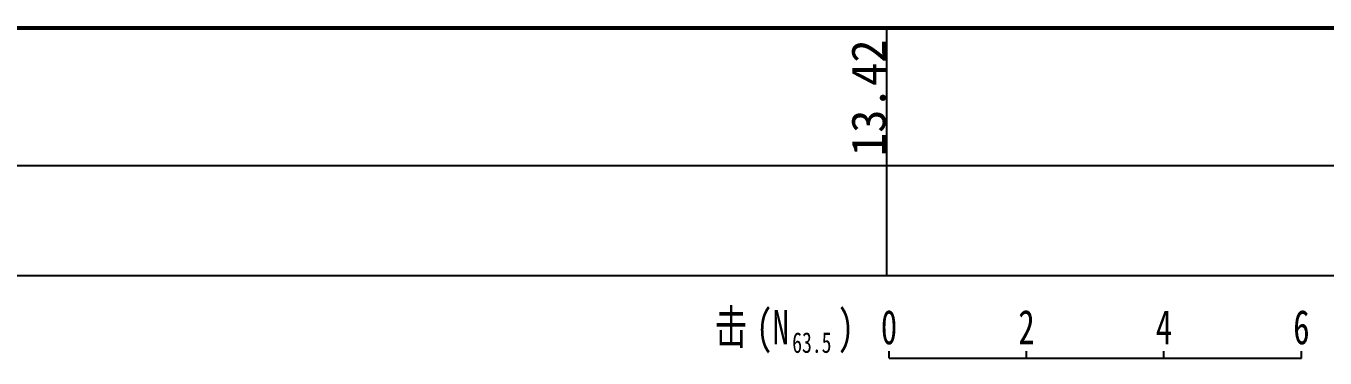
# Model space of a CAD drawing. Header units: millimetres. Extents: x -255 to 9196, y 129 to 426.
# Drawn here: x 7716.1 to 7810.6, y 189.7 to 213.8 of the extents above; entities that cross this region are included whole.
import ezdxf
from ezdxf.enums import TextEntityAlignment as Align

# ---------------------------------------------------------------- set-up
doc = ezdxf.new("R2010")
doc.units = ezdxf.units.MM
doc.layers.add('地质-原位曲线', color=7, linetype='Continuous')
doc.layers.add('地质-标注栏', color=7, linetype='Continuous')
doc.styles.add('标注栏数据', font='simfang_0.ttf', dxfattribs={"width": 0.7, "height": 2.5})

msp = doc.modelspace()

# ---------------------------------------------------------------- linework, layer by layer
at = {"layer": '地质-原位曲线', "color": 7, "linetype": 'Continuous'}
for p, q in [((7778.862, 189.69), (7778.862, 190.19)), ((7788.862, 189.69), (7788.862, 190.19)), ((7798.862, 189.69), (7798.862, 190.19)), ((7808.862, 189.69), (7808.862, 190.19)), ((7778.862, 189.69), (7808.862, 189.69))]:
    msp.add_line(p, q, dxfattribs=at)
at = {"layer": '地质-标注栏', "color": 7, "linetype": 'Continuous', "const_width": 0.3}
msp.add_lwpolyline([(7498.195, 213.69), (7892.781, 213.69)], dxfattribs=at)
at = {"layer": '地质-标注栏', "color": 7, "linetype": 'Continuous'}
for points in [[(7778.712, 203.69), (7778.712, 213.69)], [(7498.195, 203.69), (7892.781, 203.69)], [(7778.712, 195.69), (7778.712, 203.69)], [(7778.712, 195.69), (7778.712, 203.69)], [(7498.195, 195.69), (7892.781, 195.69)]]:
    msp.add_lwpolyline(points, dxfattribs=at)

# ---------------------------------------------------------------- texts
at = {"layer": '地质-原位曲线', "color": 7, "linetype": 'Continuous', "style": '标注栏数据', "width": 0.7}
for s, height, p in [('击', 2.5, (7766.175, 190.69)), ('(N', 2.5, (7769.197, 190.69)), (')', 2.5, (7775.125, 190.69)), ('63.5', 1.5, (7771.819, 190.065))]:
    msp.add_text(s, height=height, dxfattribs=at).set_placement(p)
for s, p in [('0', (7778.862, 190.69)), ('2', (7788.862, 190.69)), ('4', (7798.862, 190.69)), ('6', (7808.862, 190.69))]:
    msp.add_text(s, height=2.5, dxfattribs=at).set_placement(p, align=Align.CENTER)
at = {"layer": '地质-标注栏', "color": 7, "linetype": 'Continuous', "style": '标注栏数据'}
msp.add_text('13.42', height=2.5, rotation=90, dxfattribs=at).set_placement((7778.612, 204.366))

doc.saveas('drawing.dxf')
